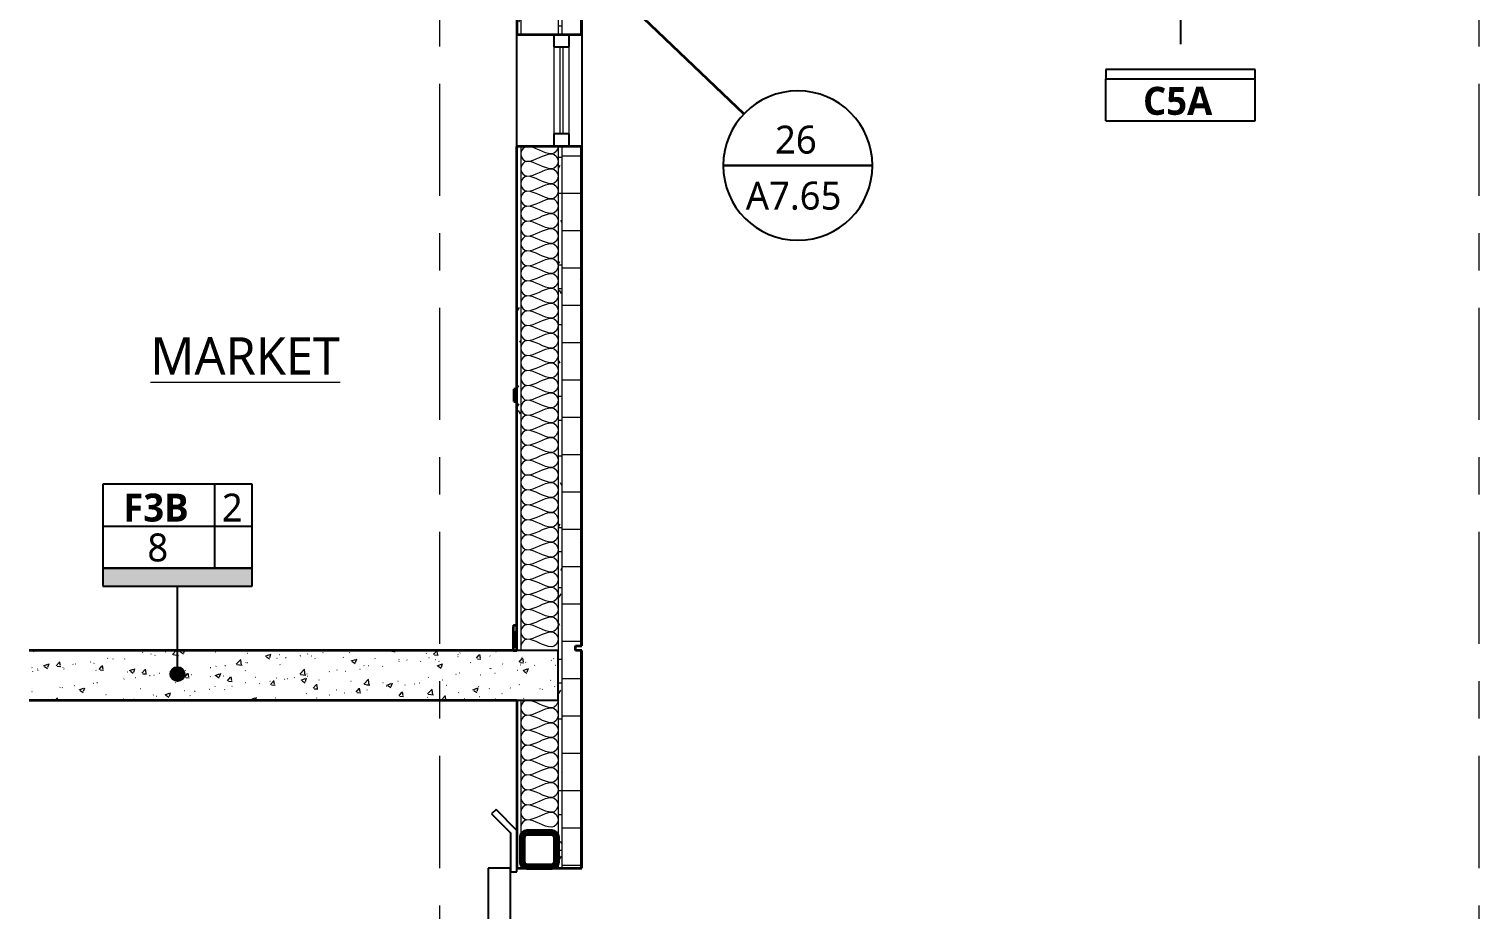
# Model space of a CAD drawing. Header units: inches. Extents: x 6 to 8416, y -388 to 6104.
# Drawn here: x 2720.9 to 2953.9, y 5179.3 to 5320.9 of the extents above; entities that cross this region are included whole.
import ezdxf

# ---------------------------------------------------------------- set-up
doc = ezdxf.new("R2010")
doc.units = ezdxf.units.IN
doc.header["$MEASUREMENT"] = 0
doc.linetypes.add('Center 3_8_', pattern=[36, 18, -6, 6, -6])
for name, color, linetype, lineweight in [('A-ANNO-NOTE', 131, 'Continuous', 18), ('A-ANNO-SYMB', 150, 'Continuous', 13), ('A-CLNG-IDEN', 151, 'Continuous', 25), ('A-DETL', 90, 'Continuous', 13), ('A-DETL-GENF', 92, 'Continuous', 13), ('A-DOOR', 31, 'Continuous', 18), ('A-FLOR', 192, 'Continuous', 18), ('A-FLOR-IDEN', 11, 'Continuous', 25), ('A-FLOR-MCUT', 51, 'Continuous', 25), ('A-FLOR-PATT', 8, 'Continuous', 35), ('A-GLAZ', 151, 'Continuous', 25), ('A-ROOM', 32, 'Continuous', 13), ('A-ROOM-IDEN', 2, 'Continuous', 35), ('A-WALL', 113, 'Continuous', 25), ('A-WALL-PATT', 111, 'Continuous', 35), ('S-GRID', 1, 'Continuous', 13)]:
    doc.layers.add(name, color=color, linetype=linetype, lineweight=lineweight)
doc.styles.add('Open Sans_2', font='OpenSans-Regular.ttf', dxfattribs={"height": 6})
doc.styles.add('Open Sans_3', font='OpenSans-Regular.ttf', dxfattribs={"height": 4.5})
doc.styles.add('Open Sans_B', font='OpenSans-Bold.ttf', dxfattribs={"height": 4.5})
pattern_1 = [(0, (2876.843, 3038.5), (7.68, 1.92), [0.6336, -5.126, 0.6336, -5.126, -30.72]), (0, (2876.843, 3038.5), (7.68, 1.92), [-11.52, 0.6336, -10.886, 0.6336, -5.126, -13.44]), (0, (2876.843, 3038.5), (7.68, 1.92), [-28.8, 0.6336, -3.206, 0.6336, -8.966]), (120, (2879.723, 3039.46), (-5.5027688, 5.6910751), [0.6336, -5.126, 0.6336, -5.126, -30.72]), (120, (2879.723, 3039.46), (-5.5027688, 5.6910751), [-11.52, 0.6336, -10.886, 0.6336, -5.126, -13.44]), (120, (2879.723, 3039.46), (-5.5027688, 5.6910751), [-28.8, 0.6336, -3.206, 0.6336, -8.966]), (240, (2880.683, 3043.3), (-2.1772312, -7.6110751), [0.6336, -5.126, 0.6336, -5.126, -30.72]), (240, (2880.683, 3043.3), (-2.1772312, -7.6110751), [-11.52, 0.6336, -10.886, 0.6336, -5.126, -13.44]), (240, (2880.683, 3043.3), (-2.1772312, -7.6110751), [-28.8, 0.6336, -3.206, 0.6336, -8.966])]
pattern_2 = [(0, (2876.843, 3038.5), (0, 6), []), (90, (2876.843, 3038.5), (-6, 4e-16), [])]

# ---------------------------------------------------------------- blocks, each defined once
blk = doc.blocks.new('Door-Overhead-Rytec-Spiral_LH - 208V_3PH_60HZ-13854911-WALL SECTION - GARAGE')
at = {"layer": 'A-DOOR', "lineweight": 25}
for p, q in [((-183.02, 5195.44), (-183.73, 5194.73)), ((-183.73, 5194.73), (-180.69, 5191.69)), ((-179.69, 5192.1), (-183.02, 5195.44)), ((-180.69, 5191.69), (-180.69, 5185.44)), ((-179.69, 5185.44), (-179.69, 5192.1)), ((-184.26, 5186), (-184.26, 5092)), ((-180.69, 5186), (-184.26, 5186)), ((-180.69, 5092), (-180.69, 5186)), ((-180.69, 5185.44), (-179.69, 5185.44)), ((-184.26, 5092), (-180.69, 5092)), ((-184.26, 5092), (-184.26, 5090)), ((-180.69, 5092), (-184.26, 5092)), ((-180.69, 5090), (-180.69, 5092))]:
    blk.add_line(p, q, dxfattribs=at)
blk = doc.blocks.new('2-1 WD Adaptive - 8_-0_x2_-0_-5772873-WALL SECTION - GARAGE')
at = {"layer": 'A-GLAZ', "lineweight": 13}
for p, q in [((-179.69, 5302), (-179.69, 5320)), ((-169.25, 5320), (-169.25, 5302)), ((-173.75, 5318), (-173.75, 5304)), ((-171.25, 5304), (-171.25, 5318))]:
    blk.add_line(p, q, dxfattribs=at)
at = {"layer": 'A-GLAZ', "color": 7}
for p, q in [((-171.25, 5320), (-173.75, 5320)), ((-173.75, 5320), (-173.75, 5318)), ((-171.25, 5318), (-171.25, 5320)), ((-173.75, 5318), (-171.25, 5318)), ((-171.25, 5304), (-173.75, 5304)), ((-173.75, 5304), (-173.75, 5302)), ((-171.25, 5302), (-171.25, 5304)), ((-173.75, 5302), (-171.25, 5302))]:
    blk.add_line(p, q, dxfattribs=at)
at = {"layer": 'A-GLAZ', "lineweight": 18}
for p, q in [((-172.25, 5318), (-172.75, 5318)), ((-172.75, 5318), (-172.75, 5304)), ((-172.25, 5304), (-172.25, 5318)), ((-172.75, 5304), (-172.25, 5304))]:
    blk.add_line(p, q, dxfattribs=at)
blk = doc.blocks.new('05 AISC Tube Shapes-Section-AM - HSS6X6X3_8-19710366-WALL SECTION - GARAGE')
at = {"layer": 'A-DETL-GENF'}
h = blk.add_hatch(dxfattribs=at)
h.set_pattern_fill('FP_42', color=256, style=0, pattern_type=2)
h.set_pattern_definition([(45, (-102.132, 3038.5), (-4.751758, 4.751758), []), (45, (-102.132, 3045.7), (-4.751758, 4.751758), [])])
h.paths.add_polyline_path([(-178.06, 5186), (-174.06, 5186), (-173.56, 5186.13), (-173.19, 5186.5), (-173.06, 5187), (-173.06, 5191), (-173.19, 5191.5), (-173.56, 5191.87), (-174.06, 5192), (-178.06, 5192), (-178.56, 5191.87), (-178.93, 5191.5), (-179.06, 5191), (-179.06, 5187), (-178.93, 5186.5), (-178.56, 5186.13)])
h.paths.add_polyline_path([(-178.06, 5186.5), (-178.31, 5186.57), (-178.49, 5186.75), (-178.56, 5187), (-178.56, 5191), (-178.49, 5191.25), (-178.31, 5191.43), (-178.06, 5191.5), (-174.06, 5191.5), (-173.81, 5191.43), (-173.63, 5191.25), (-173.56, 5191), (-173.56, 5187), (-173.63, 5186.75), (-173.81, 5186.57), (-174.06, 5186.5), (-177.02, 5186.5)])
at = {"layer": 'A-DETL-GENF', "lineweight": 50}
for p, q in [((-174.06, 5192), (-178.06, 5192)), ((-179.06, 5191), (-179.06, 5187)), ((-178.56, 5187), (-178.56, 5191)), ((-178.06, 5191.5), (-174.06, 5191.5)), ((-173.56, 5191), (-173.56, 5187)), ((-173.06, 5187), (-173.06, 5191)), ((-174.06, 5186.5), (-178.06, 5186.5)), ((-178.06, 5186), (-174.06, 5186))]:
    blk.add_line(p, q, dxfattribs=at)
for centre, radius, start, end in [((-178.06, 5191), 1, 90, 180), ((-174.06, 5191), 1, 0, 90), ((-178.06, 5191), 0.5, 90, 180), ((-174.06, 5191), 0.5, 0, 90), ((-178.06, 5187), 1, 180, 270), ((-178.06, 5187), 0.5, 180, 270), ((-174.06, 5187), 1, 270, 0), ((-174.06, 5187), 0.5, 270, 0)]:
    blk.add_arc(centre, radius, start, end, dxfattribs=at)
blk = doc.blocks.new('ASM TAG - Floor-AM - Assembly-1637575-WALL SECTION - GARAGE')
at = {"layer": 'A-FLOR-IDEN', "lineweight": 13}
blk.add_hatch(color=256, dxfattribs=at).paths.add_polyline_path([(-222.22, 5871.83), (-222.22, 5868.92), (-246.22, 5868.92), (-246.22, 5871.83)])
at = {"layer": 'A-FLOR-IDEN'}
for p, q in [((-228.22, 5885.33), (-246.22, 5885.33)), ((-246.22, 5885.33), (-246.22, 5878.58)), ((-246.22, 5885.33), (-246.22, 5871.83)), ((-222.22, 5885.33), (-246.22, 5885.33)), ((-222.22, 5885.33), (-228.22, 5885.33)), ((-228.22, 5871.83), (-228.22, 5885.33)), ((-222.22, 5878.58), (-222.22, 5885.33)), ((-222.22, 5871.83), (-222.22, 5885.33)), ((-246.22, 5878.58), (-246.22, 5871.83)), ((-246.22, 5878.58), (-222.22, 5878.58)), ((-222.22, 5871.83), (-222.22, 5878.58)), ((-222.22, 5871.83), (-246.22, 5871.83)), ((-246.22, 5871.83), (-246.22, 5868.92)), ((-246.22, 5871.83), (-228.22, 5871.83)), ((-246.22, 5871.83), (-222.22, 5871.83)), ((-228.22, 5871.83), (-222.22, 5871.83)), ((-222.22, 5868.92), (-222.22, 5871.83)), ((-246.22, 5868.92), (-222.22, 5868.92))]:
    blk.add_line(p, q, dxfattribs=at)
at = {"layer": 'A-FLOR-IDEN', "lineweight": 13}
for p, q in [((-228.22, 5878.58), (-228.22, 5885.33)), ((-228.22, 5885.33), (-228.22, 5878.58)), ((-246.22, 5878.58), (-228.22, 5878.58)), ((-228.22, 5878.58), (-246.22, 5878.58)), ((-228.22, 5871.83), (-228.22, 5878.58)), ((-228.22, 5878.58), (-222.22, 5878.58)), ((-222.22, 5878.58), (-228.22, 5878.58)), ((-228.22, 5878.58), (-228.22, 5871.83))]:
    blk.add_line(p, q, dxfattribs=at)
blk = doc.blocks.new('ASM TAG - Ceiling-AM - ID only-1636601-WALL SECTION - GARAGE')
at = {"layer": 'A-CLNG-IDEN'}
for p, q in [((-61.04, 5314.35), (-85.04, 5314.35)), ((-85.04, 5314.35), (-85.04, 5312.85)), ((-85.04, 5312.85), (-61.04, 5312.85)), ((-85.04, 5312.85), (-61.04, 5312.85)), ((-85.04, 5306.1), (-85.04, 5312.85)), ((-61.04, 5312.85), (-61.04, 5314.35)), ((-61.04, 5306.1), (-61.04, 5312.85)), ((-85.04, 5306.1), (-61.04, 5306.1))]:
    blk.add_line(p, q, dxfattribs=at)
blk = doc.blocks.new('Drafting View - CDs-920680-WALL SECTION - GARAGE')
at = {"layer": 'A-ANNO-NOTE', "lineweight": 25}
for p, q in [((-52.62, 5046.64), (-28.62, 5046.64)), ((-28.62, 5046.64), (-52.62, 5046.64))]:
    blk.add_line(p, q, dxfattribs=at)
for start, end in [(0, 180), (180, 0)]:
    blk.add_arc((-40.62, 5046.64), 12, start, end, dxfattribs=at)

msp = doc.modelspace()

# ---------------------------------------------------------------- hatches: boundary and pattern name
at = {"layer": 'A-FLOR-IDEN'}
h = msp.add_hatch(color=256, dxfattribs=at)
edge = h.paths.add_edge_path()
edge.add_arc((2744.75514259, 5217.21657635), 1.125, 0, 360)
at = {"layer": 'A-FLOR-PATT', "lineweight": 13}
h = msp.add_hatch(dxfattribs=at)
h.set_pattern_fill('FP_35', color=256, style=0, pattern_type=2)
h.set_pattern_definition([(50, (2876.843, 3038.5), (6.885997, -0.602097), [0.72, -7.92]), (355, (2876.843, 3038.5), (-1.331756, 7.220547), [0.576, -6.336]), (100.451, (2877.417, 3038.45), (5.553629, 6.618191), [0.61191, -6.731]), (46.184, (2876.843, 3040.42), (10.245642, -1.588925), [1.08, -11.88]), (96.636, (2877.697, 3040.288), (8.97244, 9.35152), [0.91786, -10.096]), (351.184, (2876.843, 3040.42), (8.9732, 9.35123), [0.864, -9.504]), (21, (2877.803, 3039.94), (5.730726, -3.865003), [0.72, -7.92]), (326, (2877.803, 3039.94), (2.33581, 6.96088), [0.576, -6.336]), (71.451, (2878.281, 3039.618), (8.065876, 3.095948), [0.61191, -6.731]), (37.5, (2876.843, 3038.5), (0.116866, 3.1954784), [0.06336, -6.196, 0.06336, -6.369, -6.36]), (37.5, (2876.843, 3038.5), (0.116866, 3.1954784), [-12.691, 0.06336, -6.297]), (7.5, (2876.843, 3038.5), (2.52543, 3.7860247), [0.06336, -3.604, 0.06336, -6.052, -2.424]), (7.5, (2876.843, 3038.5), (2.52543, 3.7860247), [-9.782, 0.06336, -2.361]), (327.5, (2874.703, 3038.5), (5.1243685, -0.2161763), [0.06336, -2.337, 0.06336, -7.425, -9.936]), (327.5, (2874.703, 3038.5), (5.1243685, -0.2161763), [-9.888, 0.06336, -9.873]), (317.5, (2873.743, 3038.5), (5.598326, 0.96141), [0.06336, -3.057, 0.06336, -4.909, -7.056]), (317.5, (2873.743, 3038.5), (5.598326, 0.96141), [-8.093, 0.06336, -6.993])])
h.paths.add_polyline_path([(2799.28921903, 5213), (2805.91421903, 5213), (2805.91421903, 5221), (2720.90221903, 5221), (2720.90221903, 5213)])
at = {"layer": 'A-WALL-PATT', "lineweight": 13}
h = msp.add_hatch(dxfattribs=at)
h.set_pattern_fill('FP_39', color=256, style=0, pattern_type=2)
h.set_pattern_definition(pattern_1)
h.paths.add_polyline_path([(2799.91421903, 5221), (2799.91421903, 5302), (2799.28921903, 5302), (2799.28921903, 5221)])
h.paths.add_polyline_path([(2799.91421903, 5320), (2799.91421903, 5333), (2799.28921903, 5333), (2799.28921903, 5320)])
h = msp.add_hatch(dxfattribs=at)
h.set_pattern_fill('FP_39', color=256, style=0, pattern_type=2)
h.set_pattern_definition(pattern_1)
h.paths.add_polyline_path([(2806.53921903, 5221), (2806.53921903, 5302), (2805.91421903, 5302), (2805.91421903, 5221)])
h.paths.add_polyline_path([(2805.91421903, 5320), (2806.53921903, 5320), (2806.53921903, 5333), (2805.91421903, 5333)])
h = msp.add_hatch(dxfattribs=at)
h.set_pattern_fill('FP_36', color=256, style=0, pattern_type=2)
h.set_pattern_definition(pattern_2)
h.paths.add_polyline_path([(2808.72671903, 5221), (2808.72671903, 5221.75), (2809.53921903, 5221.75), (2809.53921903, 5302), (2806.53921903, 5302), (2806.53921903, 5221)])
h.paths.add_polyline_path([(2806.53921903, 5320), (2809.53921903, 5320), (2809.53921903, 5333), (2806.53921903, 5333)])
h = msp.add_hatch(dxfattribs=at)
h.set_pattern_fill('FP_39', color=256, style=0, pattern_type=2)
h.set_pattern_definition(pattern_1)
h.paths.add_polyline_path([(2809.72671903, 5221.75), (2809.72671903, 5302), (2809.53921903, 5302), (2809.53921903, 5221.75)])
h.paths.add_polyline_path([(2809.53921903, 5320), (2809.72671903, 5320), (2809.72671903, 5333), (2809.53921903, 5333)])
h = msp.add_hatch(dxfattribs=at)
h.set_pattern_fill('FP_39', color=256, style=0, pattern_type=2)
h.set_pattern_definition(pattern_1)
h.paths.add_polyline_path([(2805.91421903, 5186), (2806.53921903, 5186), (2806.53921903, 5221), (2805.91421903, 5221), (2805.91421903, 5186.5)])
h = msp.add_hatch(dxfattribs=at)
h.set_pattern_fill('FP_36', color=256, style=0, pattern_type=2)
h.set_pattern_definition(pattern_2)
h.paths.add_polyline_path([(2809.53921903, 5186), (2809.53921903, 5221), (2806.53921903, 5221), (2806.53921903, 5186)])
h = msp.add_hatch(dxfattribs=at)
h.set_pattern_fill('FP_39', color=256, style=0, pattern_type=2)
h.set_pattern_definition(pattern_1)
h.paths.add_polyline_path([(2809.72671903, 5186), (2809.72671903, 5221), (2809.53921903, 5221), (2809.53921903, 5186)])

# ---------------------------------------------------------------- linework, layer by layer
at = {"layer": 'A-ANNO-SYMB', "lineweight": 35}
msp.add_line((2817.26848157, 5324.87044236), (2835.77192568, 5307.20696891), dxfattribs=at)
at = {"layer": 'A-CLNG-IDEN'}
msp.add_line((2905.93800924, 5331.70160988), (2905.93800924, 5318.42900588), dxfattribs=at)
at = {"layer": 'A-DETL'}
for points in [[(2800.91421903, 5302), (2800.44281451, 5302), (2799.38562355, 5300.8), (2800.44281451, 5299.6), (2800.91421903, 5299.6)], [(2804.91421903, 5300.8), (2803.53985049, 5300.8), (2802.28858757, 5302), (2800.91421903, 5302)], [(2805.91421903, 5302), (2805.91421903, 5301.43431458), (2805.38562355, 5300.8), (2804.91421903, 5300.8)], [(2800.91421903, 5299.6), (2800.44281451, 5299.6), (2799.38562355, 5298.4), (2800.44281451, 5297.2), (2800.91421903, 5297.2)], [(2800.91421903, 5299.6), (2802.28858757, 5299.6), (2803.53985049, 5300.8), (2804.91421903, 5300.8)], [(2804.91421903, 5298.4), (2803.53985049, 5298.4), (2802.28858757, 5299.6), (2800.91421903, 5299.6)], [(2804.91421903, 5300.8), (2805.38562355, 5300.8), (2806.44281451, 5299.6), (2805.38562355, 5298.4), (2804.91421903, 5298.4)], [(2800.91421903, 5297.2), (2800.44281451, 5297.2), (2799.38562355, 5296), (2800.44281451, 5294.8), (2800.91421903, 5294.8)], [(2800.91421903, 5297.2), (2802.28858757, 5297.2), (2803.53985049, 5298.4), (2804.91421903, 5298.4)], [(2804.91421903, 5296), (2803.53985049, 5296), (2802.28858757, 5297.2), (2800.91421903, 5297.2)], [(2804.91421903, 5298.4), (2805.38562355, 5298.4), (2806.44281451, 5297.2), (2805.38562355, 5296), (2804.91421903, 5296)], [(2800.91421903, 5294.8), (2800.44281451, 5294.8), (2799.38562355, 5293.6), (2800.44281451, 5292.4), (2800.91421903, 5292.4)], [(2800.91421903, 5294.8), (2802.28858757, 5294.8), (2803.53985049, 5296), (2804.91421903, 5296)], [(2804.91421903, 5293.6), (2803.53985049, 5293.6), (2802.28858757, 5294.8), (2800.91421903, 5294.8)], [(2804.91421903, 5296), (2805.38562355, 5296), (2806.44281451, 5294.8), (2805.38562355, 5293.6), (2804.91421903, 5293.6)], [(2800.91421903, 5292.4), (2800.44281451, 5292.4), (2799.38562355, 5291.2), (2800.44281451, 5290), (2800.91421903, 5290)], [(2800.91421903, 5292.4), (2802.28858757, 5292.4), (2803.53985049, 5293.6), (2804.91421903, 5293.6)], [(2804.91421903, 5291.2), (2803.53985049, 5291.2), (2802.28858757, 5292.4), (2800.91421903, 5292.4)], [(2804.91421903, 5293.6), (2805.38562355, 5293.6), (2806.44281451, 5292.4), (2805.38562355, 5291.2), (2804.91421903, 5291.2)], [(2800.91421903, 5290), (2800.44281451, 5290), (2799.38562355, 5288.8), (2800.44281451, 5287.6), (2800.91421903, 5287.6)], [(2800.91421903, 5290), (2802.28858757, 5290), (2803.53985049, 5291.2), (2804.91421903, 5291.2)], [(2804.91421903, 5288.8), (2803.53985049, 5288.8), (2802.28858757, 5290), (2800.91421903, 5290)], [(2804.91421903, 5291.2), (2805.38562355, 5291.2), (2806.44281451, 5290), (2805.38562355, 5288.8), (2804.91421903, 5288.8)], [(2800.91421903, 5287.6), (2800.44281451, 5287.6), (2799.38562355, 5286.4), (2800.44281451, 5285.2), (2800.91421903, 5285.2)], [(2800.91421903, 5287.6), (2802.28858757, 5287.6), (2803.53985049, 5288.8), (2804.91421903, 5288.8)], [(2804.91421903, 5286.4), (2803.53985049, 5286.4), (2802.28858757, 5287.6), (2800.91421903, 5287.6)], [(2804.91421903, 5288.8), (2805.38562355, 5288.8), (2806.44281451, 5287.6), (2805.38562355, 5286.4), (2804.91421903, 5286.4)], [(2800.91421903, 5285.2), (2800.44281451, 5285.2), (2799.38562355, 5284), (2800.44281451, 5282.8), (2800.91421903, 5282.8)], [(2800.91421903, 5285.2), (2802.28858757, 5285.2), (2803.53985049, 5286.4), (2804.91421903, 5286.4)], [(2804.91421903, 5284), (2803.53985049, 5284), (2802.28858757, 5285.2), (2800.91421903, 5285.2)], [(2804.91421903, 5286.4), (2805.38562355, 5286.4), (2806.44281451, 5285.2), (2805.38562355, 5284), (2804.91421903, 5284)], [(2800.91421903, 5282.8), (2800.44281451, 5282.8), (2799.38562355, 5281.6), (2800.44281451, 5280.4), (2800.91421903, 5280.4)], [(2800.91421903, 5282.8), (2802.28858757, 5282.8), (2803.53985049, 5284), (2804.91421903, 5284)], [(2804.91421903, 5281.6), (2803.53985049, 5281.6), (2802.28858757, 5282.8), (2800.91421903, 5282.8)], [(2804.91421903, 5284), (2805.38562355, 5284), (2806.44281451, 5282.8), (2805.38562355, 5281.6), (2804.91421903, 5281.6)], [(2800.91421903, 5280.4), (2800.44281451, 5280.4), (2799.38562355, 5279.2), (2800.44281451, 5278), (2800.91421903, 5278)], [(2800.91421903, 5280.4), (2802.28858757, 5280.4), (2803.53985049, 5281.6), (2804.91421903, 5281.6)], [(2804.91421903, 5279.2), (2803.53985049, 5279.2), (2802.28858757, 5280.4), (2800.91421903, 5280.4)], [(2804.91421903, 5281.6), (2805.38562355, 5281.6), (2806.44281451, 5280.4), (2805.38562355, 5279.2), (2804.91421903, 5279.2)], [(2800.91421903, 5278), (2800.44281451, 5278), (2799.38562355, 5276.8), (2800.44281451, 5275.6), (2800.91421903, 5275.6)], [(2800.91421903, 5278), (2802.28858757, 5278), (2803.53985049, 5279.2), (2804.91421903, 5279.2)], [(2804.91421903, 5276.8), (2803.53985049, 5276.8), (2802.28858757, 5278), (2800.91421903, 5278)], [(2804.91421903, 5279.2), (2805.38562355, 5279.2), (2806.44281451, 5278), (2805.38562355, 5276.8), (2804.91421903, 5276.8)], [(2800.91421903, 5275.6), (2800.44281451, 5275.6), (2799.38562355, 5274.4), (2800.44281451, 5273.2), (2800.91421903, 5273.2)], [(2800.91421903, 5275.6), (2802.28858757, 5275.6), (2803.53985049, 5276.8), (2804.91421903, 5276.8)], [(2804.91421903, 5274.4), (2803.53985049, 5274.4), (2802.28858757, 5275.6), (2800.91421903, 5275.6)], [(2804.91421903, 5276.8), (2805.38562355, 5276.8), (2806.44281451, 5275.6), (2805.38562355, 5274.4), (2804.91421903, 5274.4)], [(2800.91421903, 5273.2), (2800.44281451, 5273.2), (2799.38562355, 5272), (2800.44281451, 5270.8), (2800.91421903, 5270.8)], [(2800.91421903, 5273.2), (2802.28858757, 5273.2), (2803.53985049, 5274.4), (2804.91421903, 5274.4)], [(2804.91421903, 5272), (2803.53985049, 5272), (2802.28858757, 5273.2), (2800.91421903, 5273.2)], [(2804.91421903, 5274.4), (2805.38562355, 5274.4), (2806.44281451, 5273.2), (2805.38562355, 5272), (2804.91421903, 5272)], [(2800.91421903, 5270.8), (2800.44281451, 5270.8), (2799.38562355, 5269.6), (2800.44281451, 5268.4), (2800.91421903, 5268.4)], [(2800.91421903, 5270.8), (2802.28858757, 5270.8), (2803.53985049, 5272), (2804.91421903, 5272)], [(2804.91421903, 5269.6), (2803.53985049, 5269.6), (2802.28858757, 5270.8), (2800.91421903, 5270.8)], [(2804.91421903, 5272), (2805.38562355, 5272), (2806.44281451, 5270.8), (2805.38562355, 5269.6), (2804.91421903, 5269.6)], [(2800.91421903, 5268.4), (2802.28858757, 5268.4), (2803.53985049, 5269.6), (2804.91421903, 5269.6)], [(2804.91421903, 5269.6), (2805.38562355, 5269.6), (2806.44281451, 5268.4), (2805.38562355, 5267.2), (2804.91421903, 5267.2)], [(2800.91421903, 5268.4), (2800.44281451, 5268.4), (2799.38562355, 5267.2), (2800.44281451, 5266), (2800.91421903, 5266)], [(2804.91421903, 5267.2), (2803.53985049, 5267.2), (2802.28858757, 5268.4), (2800.91421903, 5268.4)], [(2800.91421903, 5266), (2802.28858757, 5266), (2803.53985049, 5267.2), (2804.91421903, 5267.2)], [(2804.91421903, 5267.2), (2805.38562355, 5267.2), (2806.44281451, 5266), (2805.38562355, 5264.8), (2804.91421903, 5264.8)], [(2800.91421903, 5266), (2800.44281451, 5266), (2799.38562355, 5264.8), (2800.44281451, 5263.6), (2800.91421903, 5263.6)], [(2804.91421903, 5264.8), (2803.53985049, 5264.8), (2802.28858757, 5266), (2800.91421903, 5266)], [(2800.91421903, 5263.6), (2802.28858757, 5263.6), (2803.53985049, 5264.8), (2804.91421903, 5264.8)], [(2804.91421903, 5264.8), (2805.38562355, 5264.8), (2806.44281451, 5263.6), (2805.38562355, 5262.4), (2804.91421903, 5262.4)], [(2800.91421903, 5263.6), (2800.44281451, 5263.6), (2799.38562355, 5262.4), (2800.44281451, 5261.2), (2800.91421903, 5261.2)], [(2804.91421903, 5262.4), (2803.53985049, 5262.4), (2802.28858757, 5263.6), (2800.91421903, 5263.6)], [(2800.91421903, 5261.2), (2802.28858757, 5261.2), (2803.53985049, 5262.4), (2804.91421903, 5262.4)], [(2804.91421903, 5262.4), (2805.38562355, 5262.4), (2806.44281451, 5261.2), (2805.38562355, 5260), (2804.91421903, 5260)], [(2800.91421903, 5261.2), (2800.44281451, 5261.2), (2799.38562355, 5260), (2800.44281451, 5258.8), (2800.91421903, 5258.8)], [(2804.91421903, 5260), (2803.53985049, 5260), (2802.28858757, 5261.2), (2800.91421903, 5261.2)], [(2800.91421903, 5258.8), (2802.28858757, 5258.8), (2803.53985049, 5260), (2804.91421903, 5260)], [(2804.91421903, 5260), (2805.38562355, 5260), (2806.44281451, 5258.8), (2805.38562355, 5257.6), (2804.91421903, 5257.6)], [(2800.91421903, 5258.8), (2800.44281451, 5258.8), (2799.38562355, 5257.6), (2800.44281451, 5256.4), (2800.91421903, 5256.4)], [(2804.91421903, 5257.6), (2803.53985049, 5257.6), (2802.28858757, 5258.8), (2800.91421903, 5258.8)], [(2800.91421903, 5256.4), (2802.28858757, 5256.4), (2803.53985049, 5257.6), (2804.91421903, 5257.6)], [(2804.91421903, 5257.6), (2805.38562355, 5257.6), (2806.44281451, 5256.4), (2805.38562355, 5255.2), (2804.91421903, 5255.2)], [(2800.91421903, 5256.4), (2800.44281451, 5256.4), (2799.38562355, 5255.2), (2800.44281451, 5254), (2800.91421903, 5254)], [(2804.91421903, 5255.2), (2803.53985049, 5255.2), (2802.28858757, 5256.4), (2800.91421903, 5256.4)], [(2800.91421903, 5254), (2802.28858757, 5254), (2803.53985049, 5255.2), (2804.91421903, 5255.2)], [(2804.91421903, 5255.2), (2805.38562355, 5255.2), (2806.44281451, 5254), (2805.38562355, 5252.8), (2804.91421903, 5252.8)], [(2800.91421903, 5254), (2800.44281451, 5254), (2799.38562355, 5252.8), (2800.44281451, 5251.6), (2800.91421903, 5251.6)], [(2804.91421903, 5252.8), (2803.53985049, 5252.8), (2802.28858757, 5254), (2800.91421903, 5254)], [(2800.91421903, 5251.6), (2802.28858757, 5251.6), (2803.53985049, 5252.8), (2804.91421903, 5252.8)], [(2804.91421903, 5252.8), (2805.38562355, 5252.8), (2806.44281451, 5251.6), (2805.38562355, 5250.4), (2804.91421903, 5250.4)], [(2800.91421903, 5251.6), (2800.44281451, 5251.6), (2799.38562355, 5250.4), (2800.44281451, 5249.2), (2800.91421903, 5249.2)], [(2804.91421903, 5250.4), (2803.53985049, 5250.4), (2802.28858757, 5251.6), (2800.91421903, 5251.6)], [(2800.91421903, 5249.2), (2802.28858757, 5249.2), (2803.53985049, 5250.4), (2804.91421903, 5250.4)], [(2804.91421903, 5250.4), (2805.38562355, 5250.4), (2806.44281451, 5249.2), (2805.38562355, 5248), (2804.91421903, 5248)], [(2800.91421903, 5249.2), (2800.44281451, 5249.2), (2799.38562355, 5248), (2800.44281451, 5246.8), (2800.91421903, 5246.8)], [(2804.91421903, 5248), (2803.53985049, 5248), (2802.28858757, 5249.2), (2800.91421903, 5249.2)], [(2800.91421903, 5246.8), (2802.28858757, 5246.8), (2803.53985049, 5248), (2804.91421903, 5248)], [(2804.91421903, 5248), (2805.38562355, 5248), (2806.44281451, 5246.8), (2805.38562355, 5245.6), (2804.91421903, 5245.6)], [(2800.91421903, 5246.8), (2800.44281451, 5246.8), (2799.38562355, 5245.6), (2800.44281451, 5244.4), (2800.91421903, 5244.4)], [(2804.91421903, 5245.6), (2803.53985049, 5245.6), (2802.28858757, 5246.8), (2800.91421903, 5246.8)], [(2800.91421903, 5244.4), (2802.28858757, 5244.4), (2803.53985049, 5245.6), (2804.91421903, 5245.6)], [(2804.91421903, 5245.6), (2805.38562355, 5245.6), (2806.44281451, 5244.4), (2805.38562355, 5243.2), (2804.91421903, 5243.2)], [(2800.91421903, 5244.4), (2800.44281451, 5244.4), (2799.38562355, 5243.2), (2800.44281451, 5242), (2800.91421903, 5242)], [(2804.91421903, 5243.2), (2803.53985049, 5243.2), (2802.28858757, 5244.4), (2800.91421903, 5244.4)], [(2800.91421903, 5242), (2802.28858757, 5242), (2803.53985049, 5243.2), (2804.91421903, 5243.2)], [(2804.91421903, 5243.2), (2805.38562355, 5243.2), (2806.44281451, 5242), (2805.38562355, 5240.8), (2804.91421903, 5240.8)], [(2800.91421903, 5242), (2800.44281451, 5242), (2799.38562355, 5240.8), (2800.44281451, 5239.6), (2800.91421903, 5239.6)], [(2804.91421903, 5240.8), (2803.53985049, 5240.8), (2802.28858757, 5242), (2800.91421903, 5242)], [(2800.91421903, 5239.6), (2802.28858757, 5239.6), (2803.53985049, 5240.8), (2804.91421903, 5240.8)], [(2804.91421903, 5240.8), (2805.38562355, 5240.8), (2806.44281451, 5239.6), (2805.38562355, 5238.4), (2804.91421903, 5238.4)], [(2800.91421903, 5239.6), (2800.44281451, 5239.6), (2799.38562355, 5238.4), (2800.44281451, 5237.2), (2800.91421903, 5237.2)], [(2804.91421903, 5238.4), (2803.53985049, 5238.4), (2802.28858757, 5239.6), (2800.91421903, 5239.6)], [(2800.91421903, 5237.2), (2802.28858757, 5237.2), (2803.53985049, 5238.4), (2804.91421903, 5238.4)], [(2804.91421903, 5238.4), (2805.38562355, 5238.4), (2806.44281451, 5237.2), (2805.38562355, 5236), (2804.91421903, 5236)], [(2800.91421903, 5237.2), (2800.44281451, 5237.2), (2799.38562355, 5236), (2800.44281451, 5234.8), (2800.91421903, 5234.8)], [(2804.91421903, 5236), (2803.53985049, 5236), (2802.28858757, 5237.2), (2800.91421903, 5237.2)], [(2800.91421903, 5234.8), (2802.28858757, 5234.8), (2803.53985049, 5236), (2804.91421903, 5236)], [(2804.91421903, 5236), (2805.38562355, 5236), (2806.44281451, 5234.8), (2805.38562355, 5233.6), (2804.91421903, 5233.6)], [(2800.91421903, 5234.8), (2800.44281451, 5234.8), (2799.38562355, 5233.6), (2800.44281451, 5232.4), (2800.91421903, 5232.4)], [(2804.91421903, 5233.6), (2803.53985049, 5233.6), (2802.28858757, 5234.8), (2800.91421903, 5234.8)], [(2800.91421903, 5232.4), (2802.28858757, 5232.4), (2803.53985049, 5233.6), (2804.91421903, 5233.6)], [(2804.91421903, 5233.6), (2805.38562355, 5233.6), (2806.44281451, 5232.4), (2805.38562355, 5231.2), (2804.91421903, 5231.2)], [(2800.91421903, 5232.4), (2800.44281451, 5232.4), (2799.38562355, 5231.2), (2800.44281451, 5230), (2800.91421903, 5230)], [(2804.91421903, 5231.2), (2803.53985049, 5231.2), (2802.28858757, 5232.4), (2800.91421903, 5232.4)], [(2800.91421903, 5230), (2802.28858757, 5230), (2803.53985049, 5231.2), (2804.91421903, 5231.2)], [(2804.91421903, 5231.2), (2805.38562355, 5231.2), (2806.44281451, 5230), (2805.38562355, 5228.8), (2804.91421903, 5228.8)], [(2800.91421903, 5230), (2800.44281451, 5230), (2799.38562355, 5228.8), (2800.44281451, 5227.6), (2800.91421903, 5227.6)], [(2804.91421903, 5228.8), (2803.53985049, 5228.8), (2802.28858757, 5230), (2800.91421903, 5230)], [(2800.91421903, 5227.6), (2802.28858757, 5227.6), (2803.53985049, 5228.8), (2804.91421903, 5228.8)], [(2804.91421903, 5228.8), (2805.38562355, 5228.8), (2806.44281451, 5227.6), (2805.38562355, 5226.4), (2804.91421903, 5226.4)], [(2800.91421903, 5227.6), (2800.44281451, 5227.6), (2799.38562355, 5226.4), (2800.44281451, 5225.2), (2800.91421903, 5225.2)], [(2804.91421903, 5226.4), (2803.53985049, 5226.4), (2802.28858757, 5227.6), (2800.91421903, 5227.6)], [(2800.91421903, 5225.2), (2800.44281451, 5225.2), (2799.38562355, 5224), (2800.44281451, 5222.8), (2800.91421903, 5222.8)], [(2800.91421903, 5225.2), (2802.28858757, 5225.2), (2803.53985049, 5226.4), (2804.91421903, 5226.4)], [(2804.91421903, 5224), (2803.53985049, 5224), (2802.28858757, 5225.2), (2800.91421903, 5225.2)], [(2804.91421903, 5226.4), (2805.38562355, 5226.4), (2806.44281451, 5225.2), (2805.38562355, 5224), (2804.91421903, 5224)], [(2800.91421903, 5222.8), (2800.44281451, 5222.8), (2799.91421903, 5222.16568542), (2799.91421903, 5221.6)], [(2800.91421903, 5222.8), (2802.28858757, 5222.8), (2803.53985049, 5224), (2804.91421903, 5224)], [(2804.91421903, 5221.6), (2803.53985049, 5221.6), (2802.28858757, 5222.8), (2800.91421903, 5222.8)], [(2804.91421903, 5224), (2805.38562355, 5224), (2806.44281451, 5222.8), (2805.38562355, 5221.6), (2804.91421903, 5221.6)], [(2800.91421903, 5213), (2800.44281451, 5213), (2799.38562355, 5211.8), (2800.44281451, 5210.6), (2800.91421903, 5210.6)], [(2804.91421903, 5211.8), (2803.53985049, 5211.8), (2802.28858757, 5213), (2800.91421903, 5213)], [(2805.91421903, 5213), (2805.91421903, 5212.43431458), (2805.38562355, 5211.8), (2804.91421903, 5211.8)], [(2800.91421903, 5210.6), (2800.44281451, 5210.6), (2799.38562355, 5209.4), (2800.44281451, 5208.2), (2800.91421903, 5208.2)], [(2800.91421903, 5210.6), (2802.28858757, 5210.6), (2803.53985049, 5211.8), (2804.91421903, 5211.8)], [(2804.91421903, 5209.4), (2803.53985049, 5209.4), (2802.28858757, 5210.6), (2800.91421903, 5210.6)], [(2804.91421903, 5211.8), (2805.38562355, 5211.8), (2806.44281451, 5210.6), (2805.38562355, 5209.4), (2804.91421903, 5209.4)], [(2800.91421903, 5208.2), (2800.44281451, 5208.2), (2799.38562355, 5207), (2800.44281451, 5205.8), (2800.91421903, 5205.8)], [(2800.91421903, 5208.2), (2802.28858757, 5208.2), (2803.53985049, 5209.4), (2804.91421903, 5209.4)], [(2804.91421903, 5207), (2803.53985049, 5207), (2802.28858757, 5208.2), (2800.91421903, 5208.2)], [(2804.91421903, 5209.4), (2805.38562355, 5209.4), (2806.44281451, 5208.2), (2805.38562355, 5207), (2804.91421903, 5207)], [(2800.91421903, 5205.8), (2800.44281451, 5205.8), (2799.38562355, 5204.6), (2800.44281451, 5203.4), (2800.91421903, 5203.4)], [(2800.91421903, 5205.8), (2802.28858757, 5205.8), (2803.53985049, 5207), (2804.91421903, 5207)], [(2804.91421903, 5204.6), (2803.53985049, 5204.6), (2802.28858757, 5205.8), (2800.91421903, 5205.8)], [(2804.91421903, 5207), (2805.38562355, 5207), (2806.44281451, 5205.8), (2805.38562355, 5204.6), (2804.91421903, 5204.6)], [(2800.91421903, 5203.4), (2800.44281451, 5203.4), (2799.38562355, 5202.2), (2800.44281451, 5201), (2800.91421903, 5201)], [(2800.91421903, 5203.4), (2802.28858757, 5203.4), (2803.53985049, 5204.6), (2804.91421903, 5204.6)], [(2804.91421903, 5202.2), (2803.53985049, 5202.2), (2802.28858757, 5203.4), (2800.91421903, 5203.4)], [(2804.91421903, 5204.6), (2805.38562355, 5204.6), (2806.44281451, 5203.4), (2805.38562355, 5202.2), (2804.91421903, 5202.2)], [(2800.91421903, 5201), (2800.44281451, 5201), (2799.38562355, 5199.8), (2800.44281451, 5198.6), (2800.91421903, 5198.6)], [(2800.91421903, 5201), (2802.28858757, 5201), (2803.53985049, 5202.2), (2804.91421903, 5202.2)], [(2804.91421903, 5199.8), (2803.53985049, 5199.8), (2802.28858757, 5201), (2800.91421903, 5201)], [(2804.91421903, 5202.2), (2805.38562355, 5202.2), (2806.44281451, 5201), (2805.38562355, 5199.8), (2804.91421903, 5199.8)], [(2800.91421903, 5198.6), (2800.44281451, 5198.6), (2799.38562355, 5197.4), (2800.44281451, 5196.2), (2800.91421903, 5196.2)], [(2800.91421903, 5198.6), (2802.28858757, 5198.6), (2803.53985049, 5199.8), (2804.91421903, 5199.8)], [(2804.91421903, 5197.4), (2803.53985049, 5197.4), (2802.28858757, 5198.6), (2800.91421903, 5198.6)], [(2804.91421903, 5199.8), (2805.38562355, 5199.8), (2806.44281451, 5198.6), (2805.38562355, 5197.4), (2804.91421903, 5197.4)], [(2800.91421903, 5196.2), (2800.44281451, 5196.2), (2799.38562355, 5195), (2800.44281451, 5193.8), (2800.91421903, 5193.8)], [(2800.91421903, 5196.2), (2802.28858757, 5196.2), (2803.53985049, 5197.4), (2804.91421903, 5197.4)], [(2804.91421903, 5195), (2803.53985049, 5195), (2802.28858757, 5196.2), (2800.91421903, 5196.2)], [(2804.91421903, 5197.4), (2805.38562355, 5197.4), (2806.44281451, 5196.2), (2805.38562355, 5195), (2804.91421903, 5195)], [(2800.91421903, 5193.8), (2802.28858757, 5193.8), (2803.53985049, 5195), (2804.91421903, 5195)], [(2804.91421903, 5195), (2805.38562355, 5195), (2806.44281451, 5193.8), (2805.38562355, 5192.6), (2804.91421903, 5192.6)], [(2800.91421903, 5193.8), (2800.44281451, 5193.8), (2799.91421903, 5193.16568542), (2799.91421903, 5192.6)], [(2804.91421903, 5192.6), (2803.53985049, 5192.6), (2802.28858757, 5193.8), (2800.91421903, 5193.8)]]:
    msp.add_open_spline(points, degree=3, dxfattribs=at)
at = {"layer": 'A-FLOR', "lineweight": 35}
for p, q in [((2798.72671903, 5221), (2720.90221903, 5221)), ((2720.90221903, 5213), (2799.28921903, 5213))]:
    msp.add_line(p, q, dxfattribs=at)
at = {"layer": 'A-FLOR-IDEN'}
msp.add_line((2744.75514259, 5217.21657635), (2744.75514259, 5231.31771057), dxfattribs=at)
msp.add_circle((2744.75514259, 5217.21657635), 1.125, dxfattribs=at)
at = {"layer": 'A-FLOR-MCUT'}
for p, q in [((2805.91421903, 5221), (2799.28921903, 5221)), ((2805.91421903, 5213), (2805.91421903, 5221)), ((2799.28921903, 5213), (2805.91421903, 5213))]:
    msp.add_line(p, q, dxfattribs=at)
at = {"layer": 'A-ROOM'}
for p, q in [((2720.90221903, 5221), (2773.41421903, 5221)), ((2773.41421903, 5221), (2799.28921903, 5221)), ((2799.28921903, 5221), (2773.41421903, 5221)), ((2773.41421903, 5221), (2799.28921903, 5221)), ((2799.28921903, 5221), (2773.41421903, 5221))]:
    msp.add_line(p, q, dxfattribs=at)
at = {"layer": 'A-ROOM', "flags": 128}
msp.add_lwpolyline([(2773.41421903, 5221), (2734.16421903, 5221), (2720.90221903, 5221)], dxfattribs=at)
at = {"layer": 'A-WALL', "lineweight": 35}
for p, q in [((2799.28921903, 5333), (2799.28921903, 5320)), ((2809.72671903, 5320), (2809.72671903, 5330.25)), ((2799.28921903, 5320), (2809.72671903, 5320)), ((2809.72671903, 5302), (2799.28921903, 5302)), ((2799.28921903, 5221), (2799.28921903, 5302)), ((2809.72671903, 5221.75), (2809.72671903, 5302)), ((2799.28921903, 5263), (2798.78921903, 5263)), ((2798.78921903, 5263), (2798.78921903, 5261)), ((2798.78921903, 5261), (2799.28921903, 5261)), ((2798.72671903, 5224.875), (2798.72671903, 5221)), ((2799.28921903, 5225), (2798.85171903, 5225)), ((2799.15576614, 5224.12906079), (2799.28921903, 5224.19687223)), ((2799.15576614, 5221.44156079), (2799.15576614, 5224.12906079)), ((2798.72671903, 5221), (2799.28921903, 5221)), ((2799.28921903, 5221.37323487), (2799.15576614, 5221.44156079)), ((2808.72671903, 5221), (2808.72671903, 5221.75)), ((2808.72671903, 5221.75), (2809.72671903, 5221.75)), ((2809.72671903, 5221), (2808.72671903, 5221)), ((2809.72671903, 5186), (2809.72671903, 5221)), ((2799.28921903, 5213), (2799.28921903, 5186)), ((2799.28921903, 5186), (2800.91421903, 5186)), ((2804.91421903, 5186), (2809.72671903, 5186))]:
    msp.add_line(p, q, dxfattribs=at)
at = {"layer": 'A-WALL', "lineweight": 13}
for p, q in [((2799.91421903, 5333), (2799.91421903, 5320)), ((2805.91421903, 5333), (2805.91421903, 5320)), ((2806.53921903, 5333), (2806.53921903, 5320)), ((2809.53921903, 5333), (2809.53921903, 5320)), ((2799.91421903, 5302), (2799.91421903, 5221)), ((2805.91421903, 5302), (2805.91421903, 5191)), ((2806.53921903, 5302), (2806.53921903, 5186)), ((2809.53921903, 5302), (2809.53921903, 5221.75)), ((2809.53921903, 5221), (2809.53921903, 5186)), ((2799.91421903, 5213), (2799.91421903, 5191)), ((2799.91421903, 5187), (2799.91421903, 5186)), ((2805.91421903, 5187), (2805.91421903, 5186))]:
    msp.add_line(p, q, dxfattribs=at)
at = {"layer": 'A-WALL'}
for p, q in [((2799.28921903, 5302), (2799.28921903, 5320)), ((2809.72671903, 5320), (2809.72671903, 5302))]:
    msp.add_line(p, q, dxfattribs=at)
at = {"layer": 'A-WALL', "lineweight": 35}
msp.add_arc((2798.85171903, 5224.875), 0.125, 90, 180, dxfattribs=at)
at = {"layer": 'S-GRID', "linetype": 'Center 3_8_'}
for p, q in [((2786.91421903, 4934.05025506), (2786.91421903, 6086.00577229)), ((2953.91421903, 4934.05025506), (2953.91421903, 6086.00577229))]:
    msp.add_line(p, q, dxfattribs=at)

# ---------------------------------------------------------------- block references
at = {"layer": 'A-ANNO-SYMB', "lineweight": 35}
msp.add_blockref('Drafting View - CDs-920680-WALL SECTION - GARAGE', (2885.07273076, 252.27833908), dxfattribs=at)
at = {"layer": 'A-CLNG-IDEN'}
msp.add_blockref('ASM TAG - Ceiling-AM - ID only-1636601-WALL SECTION - GARAGE', (2978.97499582, 0), dxfattribs=at)
at = {"layer": 'A-DETL-GENF'}
msp.add_blockref('05 AISC Tube Shapes-Section-AM - HSS6X6X3_8-19710366-WALL SECTION - GARAGE', (2978.97499582, 0), dxfattribs=at)
at = {"layer": 'A-DOOR'}
msp.add_blockref('Door-Overhead-Rytec-Spiral_LH - 208V_3PH_60HZ-13854911-WALL SECTION - GARAGE', (2978.97499582, 0), dxfattribs=at)
at = {"layer": 'A-FLOR-IDEN'}
msp.add_blockref('ASM TAG - Floor-AM - Assembly-1637575-WALL SECTION - GARAGE', (2978.97499582, -637.59959622), dxfattribs=at)
at = {"layer": 'A-GLAZ', "lineweight": 13}
msp.add_blockref('2-1 WD Adaptive - 8_-0_x2_-0_-5772873-WALL SECTION - GARAGE', (2978.97499582, 0), dxfattribs=at)

# ---------------------------------------------------------------- texts
at = {"layer": 'A-ANNO-SYMB', "char_height": 4.5, "attachment_point": 1, "style": 'Open Sans_3'}
for s, insert, width in [('26', (2840.78237958, 5305.33930414), 8.787), ('A7.65', (2836.08631658, 5296.33930414), 20.1495)]:
    msp.add_mtext(s, dxfattribs=dict(at, insert=insert, width=width))
at = {"layer": 'A-CLNG-IDEN', "lineweight": 13, "insert": (2899.92081744, 5311.57037077), "char_height": 4.5, "width": 14.544, "attachment_point": 1, "style": 'Open Sans_B'}
msp.add_mtext('C5A', dxfattribs=at)
at = {"layer": 'A-FLOR-IDEN', "lineweight": 13, "char_height": 4.5, "attachment_point": 1}
for s, insert, width, style in [('F3B', (2736.05248514, 5246.21581112), 13.7865, 'Open Sans_B'), ('2', (2751.89297955, 5246.21581112), 4.3935, 'Open Sans_3'), ('8', (2739.92650089, 5239.80463117), 4.3935, 'Open Sans_3')]:
    msp.add_mtext(s, dxfattribs=dict(at, insert=insert, width=width, style=style))
at = {"layer": 'A-ROOM-IDEN', "lineweight": 13, "insert": (2740.4105863, 5271.33139275), "char_height": 6, "width": 39.087, "attachment_point": 1, "style": 'Open Sans_2'}
msp.add_mtext('\\LMARKET', dxfattribs=at)

doc.saveas('drawing.dxf')
